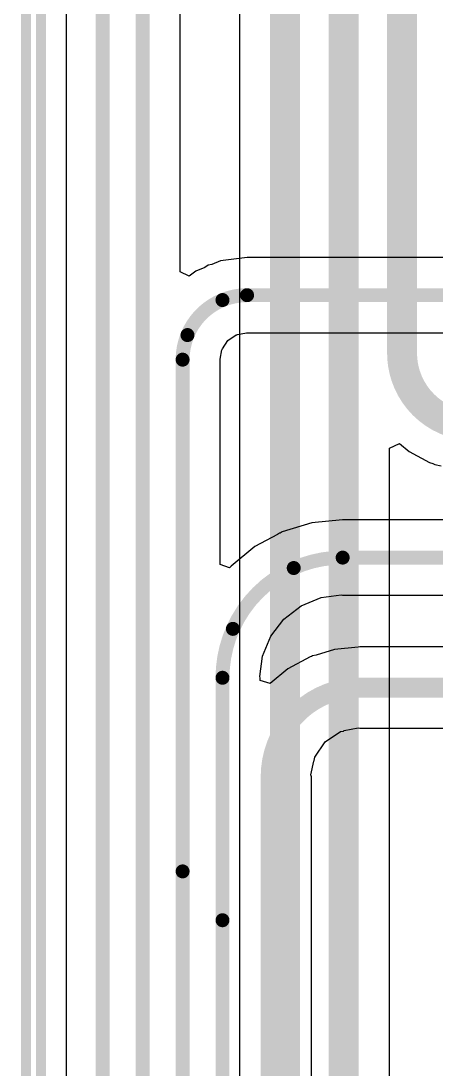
# Model space of a CAD drawing. Header units: inches. Extents: x -17.5 to 14.7, y -6.2 to 5.9.
# Drawn here: x -0.961 to -0.753, y 1.525 to 2.05 of the extents above; entities that cross this region are included whole.
import ezdxf

# ---------------------------------------------------------------- set-up
doc = ezdxf.new("R2010")
doc.units = ezdxf.units.IN
doc.header["$MEASUREMENT"] = 0
for name, color, linetype in [('Board Outline', 216, 'Continuous'), ('Bottom Layer', 5, 'Continuous'), ('Ground Layer', 76, 'Continuous'), ('Power Layer', 16, 'Continuous'), ('Top Layer', 1, 'Continuous'), ('Top Overlay', 2, 'Continuous')]:
    doc.layers.add(name, color=color, linetype=linetype)

# ---------------------------------------------------------------- blocks, each defined once
blk = doc.blocks.new('DJ7391_1_5_2_8_10_144')
at = {"layer": 'Top Overlay'}
blk.add_lwpolyline([(1.3130001, -0.474, 0.005, 0.005, 0), (-1.298, -0.474, 0.005, 0.005, 0)], format="xyseb", dxfattribs=at)

msp = doc.modelspace()

# ---------------------------------------------------------------- linework, layer by layer
at = {"layer": 'Board Outline'}
msp.add_lwpolyline([(-0.9585106, -0.1809515, 0.005, 0.005, 0), (-0.9585106, 3.5985761, 0.005, 0.005, 0)], format="xyseb", dxfattribs=at)
at = {"layer": 'Bottom Layer'}
for p, q in [((-0.8811378, 1.9241497), (-0.8811378, 2.1299022)), ((-0.8654119, 1.9277735), (-0.8672337, 1.9274112)), ((-0.8609543, 1.92962), (-0.8654119, 1.9277735)), ((-0.8476903, 1.9313662), (-0.8609543, 1.92962)), ((-0.8476903, 1.9312902), (-0.8476903, 1.9313662)), ((-0.7013953, 1.9312902), (-0.8476903, 1.9312902)), ((-0.8766534, 1.9219382), (-0.8811378, 1.9241497)), ((-0.8733144, 1.9245003), (-0.8766534, 1.9219382)), ((-0.8687782, 1.9263792), (-0.8733144, 1.9245003)), ((-0.8672337, 1.9274112), (-0.8687782, 1.9263792)), ((-0.8572861, 1.8897139), (-0.853128, 1.8924922)), ((-0.853128, 1.8924922), (-0.8527971, 1.892558)), ((-0.8527971, 1.892558), (-0.8525526, 1.8927214)), ((-0.8525526, 1.8927214), (-0.848, 1.893627)), ((-0.848, 1.893627), (-0.8476903, 1.8935654)), ((-0.8476903, 1.8935654), (-0.7014329, 1.8935654)), ((-0.8601302, 1.8852249), (-0.8600644, 1.8855558)), ((-0.8600644, 1.8855558), (-0.8572861, 1.8897139)), ((-0.8611992, 1.8804278), (-0.8602936, 1.8849804)), ((-0.8611376, 1.8801181), (-0.8611992, 1.8804278)), ((-0.8602936, 1.8849804), (-0.8601302, 1.8852249)), ((-0.8611376, 1.7774471), (-0.8611376, 1.8801181)), ((-0.8152157, 1.7982816), (-0.8300536, 1.7937806)), ((-0.7997848, 1.7998014), (-0.8152157, 1.7982816)), ((-0.7997848, 1.7997829), (-0.7997848, 1.7998014)), ((-0.7011248, 1.7997829), (-0.7997848, 1.7997829)), ((-0.8325016, 1.7924721), (-0.8437282, 1.7864713)), ((-0.8315108, 1.7931341), (-0.8325016, 1.7924721)), ((-0.8311163, 1.7932126), (-0.8315108, 1.7931341)), ((-0.8300536, 1.7937806), (-0.8311163, 1.7932126)), ((-0.8437282, 1.7864713), (-0.8557142, 1.7766347)), ((-0.8564298, 1.7757627), (-0.8611376, 1.7774471)), ((-0.8557142, 1.7766347), (-0.8564298, 1.7757627)), ((-0.8165653, 1.7583655), (-0.8105441, 1.7608596)), ((-0.8105441, 1.7608596), (-0.8004443, 1.7621893)), ((-0.8004443, 1.7621893), (-0.7997848, 1.7620581)), ((-0.7997848, 1.7620581), (-0.7017035, 1.7620581)), ((-0.8291798, 1.7501003), (-0.8205702, 1.7567067)), ((-0.8205702, 1.7567067), (-0.8165653, 1.7583655)), ((-0.8357862, 1.7414907), (-0.8291798, 1.7501003)), ((-0.837445, 1.7374858), (-0.8357862, 1.7414907)), ((-0.8399391, 1.7314646), (-0.837445, 1.7374858)), ((-0.8038432, 1.7348662), (-0.8131082, 1.7320558)), ((-0.7919449, 1.7360381), (-0.8038432, 1.7348662)), ((-0.7911602, 1.7361942), (-0.7919449, 1.7360381)), ((-0.7097023, 1.7361942), (-0.7911602, 1.7361942)), ((-0.8412688, 1.7213648), (-0.8399391, 1.7314646)), ((-0.8160387, 1.7311668), (-0.8272782, 1.7251591)), ((-0.8154496, 1.7313455), (-0.8160387, 1.7311668)), ((-0.8149285, 1.7316937), (-0.8154496, 1.7313455)), ((-0.8131082, 1.7320558), (-0.8149285, 1.7316937)), ((-0.8272782, 1.7251591), (-0.8361376, 1.7178884)), ((-0.8411376, 1.7207053), (-0.8412688, 1.7213648)), ((-0.8411376, 1.7193754), (-0.8411376, 1.7207053)), ((-0.8361376, 1.7178884), (-0.8411376, 1.7193754)), ((-0.8086058, 1.6885503), (-0.8008972, 1.6937011)), ((-0.8008972, 1.6937011), (-0.7993213, 1.6940145)), ((-0.7993213, 1.6940145), (-0.7990259, 1.6942119)), ((-0.7990259, 1.6942119), (-0.7920799, 1.6955935)), ((-0.7920799, 1.6955935), (-0.7911602, 1.6954106)), ((-0.7911602, 1.6954106), (-0.7097023, 1.6954106)), ((-0.8137566, 1.6808417), (-0.8086058, 1.6885503)), ((-0.81407, 1.6792658), (-0.8137566, 1.6808417)), ((-0.815649, 1.6720244), (-0.8142674, 1.6789704)), ((-0.8142674, 1.6789704), (-0.81407, 1.6792658)), ((-0.8154661, 1.6711047), (-0.815649, 1.6720244)), ((-0.8154661, 0.9780797), (-0.8154661, 1.6711047))]:
    msp.add_line(p, q, dxfattribs=at)
for points in [[(-0.9200002, 0.4249587, 0.007, 0.007, 0), (-0.92, 2.485287, 0.007, 0.007, 0)], [(-0.9000002, 0.4332429, 0.007, 0.007, 0), (-0.9000002, 2.1299022, 0.007, 0.007, 0)], [(-0.8775568, 1.8924432, 0.007, 0.007, -0.1995967717802448), (-0.8600154, 1.9099846, 0.007, 0.007, 0)], [(-0.8600154, 1.9099846, 0.007, 0.007, -0.09815908657242178), (-0.8476903, 1.9124278, 0.007, 0.007, 0)], [(-0.8476903, 1.9124278, 0.007, 0.007, 0), (-0.5572861, 1.9124278, 0.007, 0.007, 0)], [(-0.88, 1.8801181, 0.007, 0.007, -0.09815908657242178), (-0.8775568, 1.8924432, 0.007, 0.007, 0)], [(-0.88, 1.6236744, 0.007, 0.007, 0), (-0.88, 1.8801181, 0.007, 0.007, 0)], [(-0.8242925, 1.7757075, 0.007, 0.007, -0.1051775573611832), (-0.7997848, 1.7809205, 0.007, 0.007, 0)], [(-0.7997848, 1.7809205, 0.007, 0.007, 0), (-0.554859, 1.7809205, 0.007, 0.007, 0)], [(-0.854787, 1.745213, 0.007, 0.007, -0.1851890259080682), (-0.8242925, 1.7757075, 0.007, 0.007, 0)], [(-0.86, 1.7207053, 0.007, 0.007, -0.1051775573611832), (-0.854787, 1.745213, 0.007, 0.007, 0)], [(-0.86, 1.5992055, 0.007, 0.007, 0), (-0.86, 1.7207053, 0.007, 0.007, 0)], [(-0.8329096, 1.6870694, 0.01, 0.01, -0.2132268649564908), (-0.8071249, 1.7128541, 0.01, 0.01, 0)], [(-0.8071249, 1.7128541, 0.01, 0.01, -0.09156377390762709), (-0.7911602, 1.7158024, 0.01, 0.01, 0)], [(-0.7911602, 1.7158024, 0.01, 0.01, 0), (-0.6422667, 1.7158024, 0.01, 0.01, 0)], [(-0.8358579, 1.6711047, 0.01, 0.01, -0.0915637739076319), (-0.8329096, 1.6870694, 0.01, 0.01, 0)], [(-0.8358579, 0.9696331, 0.01, 0.01, 0), (-0.8358579, 1.6711047, 0.01, 0.01, 0)], [(-0.8800001, 1.6236743, 0.007, 0.007, 0), (-0.88, 1.6236744, 0.007, 0.007, 0)], [(-0.8800001, 0.4415272, 0.007, 0.007, 0), (-0.8800001, 1.6236743, 0.007, 0.007, 0)], [(-0.8600001, 1.5992054, 0.007, 0.007, 0), (-0.86, 1.5992055, 0.007, 0.007, 0)], [(-0.8600001, 0.4498114, 0.007, 0.007, 0), (-0.8600001, 1.5992054, 0.007, 0.007, 0)]]:
    msp.add_lwpolyline(points, format="xyseb", dxfattribs=at)
for points in [[(-0.8617654, 1.9099846, 0.0035, 0.0035, 1), (-0.8582654, 1.9099846, 0.0035, 0.0035, 1)], [(-0.8617654, 1.9099846, 0.0035, 0.0035, 1), (-0.8582654, 1.9099846, 0.0035, 0.0035, 1)], [(-0.8494403, 1.9124278, 0.0035, 0.0035, 1), (-0.8459403, 1.9124278, 0.0035, 0.0035, 1)], [(-0.8494403, 1.9124278, 0.0035, 0.0035, 1), (-0.8459403, 1.9124278, 0.0035, 0.0035, 1)], [(-0.8793068, 1.8924432, 0.0035, 0.0035, 1), (-0.8758068, 1.8924432, 0.0035, 0.0035, 1)], [(-0.8793068, 1.8924432, 0.0035, 0.0035, 1), (-0.8758068, 1.8924432, 0.0035, 0.0035, 1)], [(-0.88175, 1.8801181, 0.0035, 0.0035, 1), (-0.87825, 1.8801181, 0.0035, 0.0035, 1)], [(-0.88175, 1.8801181, 0.0035, 0.0035, 1), (-0.87825, 1.8801181, 0.0035, 0.0035, 1)], [(-0.8015348, 1.7809205, 0.0035, 0.0035, 1), (-0.7980348, 1.7809205, 0.0035, 0.0035, 1)], [(-0.8015348, 1.7809205, 0.0035, 0.0035, 1), (-0.7980348, 1.7809205, 0.0035, 0.0035, 1)], [(-0.8260425, 1.7757075, 0.0035, 0.0035, 1), (-0.8225425, 1.7757075, 0.0035, 0.0035, 1)], [(-0.8260425, 1.7757075, 0.0035, 0.0035, 1), (-0.8225425, 1.7757075, 0.0035, 0.0035, 1)], [(-0.856537, 1.745213, 0.0035, 0.0035, 1), (-0.853037, 1.745213, 0.0035, 0.0035, 1)], [(-0.856537, 1.745213, 0.0035, 0.0035, 1), (-0.853037, 1.745213, 0.0035, 0.0035, 1)], [(-0.86175, 1.7207053, 0.0035, 0.0035, 1), (-0.85825, 1.7207053, 0.0035, 0.0035, 1)], [(-0.86175, 1.7207053, 0.0035, 0.0035, 1), (-0.85825, 1.7207053, 0.0035, 0.0035, 1)], [(-0.8096249, 1.7128541, 0.005, 0.005, 1), (-0.8046249, 1.7128541, 0.005, 0.005, 1)], [(-0.8096249, 1.7128541, 0.005, 0.005, 1), (-0.8046249, 1.7128541, 0.005, 0.005, 1)], [(-0.7936602, 1.7158024, 0.005, 0.005, 1), (-0.7886602, 1.7158024, 0.005, 0.005, 1)], [(-0.7936602, 1.7158024, 0.005, 0.005, 1), (-0.7886602, 1.7158024, 0.005, 0.005, 1)], [(-0.8354096, 1.6870694, 0.005, 0.005, 1), (-0.8304096, 1.6870694, 0.005, 0.005, 1)], [(-0.8354096, 1.6870694, 0.005, 0.005, 1), (-0.8304096, 1.6870694, 0.005, 0.005, 1)], [(-0.8383579, 1.6711047, 0.005, 0.005, 1), (-0.8333579, 1.6711047, 0.005, 0.005, 1)], [(-0.8383579, 1.6711047, 0.005, 0.005, 1), (-0.8333579, 1.6711047, 0.005, 0.005, 1)], [(-0.8817501, 1.6236743, 0.0035, 0.0035, 1), (-0.8782501, 1.6236743, 0.0035, 0.0035, 1)], [(-0.8817501, 1.6236743, 0.0035, 0.0035, 1), (-0.8782501, 1.6236743, 0.0035, 0.0035, 1)], [(-0.88175, 1.6236744, 0.0035, 0.0035, 1), (-0.87825, 1.6236744, 0.0035, 0.0035, 1)], [(-0.88175, 1.6236744, 0.0035, 0.0035, 1), (-0.87825, 1.6236744, 0.0035, 0.0035, 1)], [(-0.8617501, 1.5992054, 0.0035, 0.0035, 1), (-0.8582501, 1.5992054, 0.0035, 0.0035, 1)], [(-0.8617501, 1.5992054, 0.0035, 0.0035, 1), (-0.8582501, 1.5992054, 0.0035, 0.0035, 1)], [(-0.86175, 1.5992055, 0.0035, 0.0035, 1), (-0.85825, 1.5992055, 0.0035, 0.0035, 1)], [(-0.86175, 1.5992055, 0.0035, 0.0035, 1), (-0.85825, 1.5992055, 0.0035, 0.0035, 1)]]:
    msp.add_lwpolyline(points, format="xyseb", close=True, dxfattribs=at)
at = {"layer": 'Ground Layer'}
msp.add_line((-0.9381193, -0.1605602), (-0.9381193, 3.5781848), dxfattribs=at)
at = {"layer": 'Power Layer'}
msp.add_line((-0.9381193, -0.1605602), (-0.9381193, 3.5781848), dxfattribs=at)
at = {"layer": 'Top Layer'}
for p, q in [((-0.9381193, -0.1605602), (-0.9381193, 3.5781848)), ((-0.8515628, 2.7091028), (-0.8515628, 1.1642633)), ((-0.7763702, 1.8357731), (-0.7713702, 1.838138)), ((-0.7763702, 1.2360906), (-0.7763702, 1.8357731)), ((-0.7713702, 1.838138), (-0.7664549, 1.8341041)), ((-0.7664549, 1.8341041), (-0.7562121, 1.8286292)), ((-0.7562121, 1.8286292), (-0.7545397, 1.8281219)), ((-0.7545397, 1.8281219), (-0.7536156, 1.8275044)), ((-0.7536156, 1.8275044), (-0.750387, 1.8268622))]:
    msp.add_line(p, q, dxfattribs=at)
for points in [[(-0.828622, 1.1642633, 0.015, 0.015, 0), (-0.828622, 2.7226696, 0.015, 0.015, 0)], [(-0.77, 1.8833648, 0.015, 0.015, 0), (-0.77, 2.6946836, 0.015, 0.015, 0)], [(-0.799311, 1.2360906, 0.015, 0.015, 0), (-0.799311, 2.668, 0.015, 0.015, 0)], [(-0.7682058, 1.8720682, 0.015, 0.015, -0.0789178182463289), (-0.77, 1.8833648, 0.015, 0.015, 0)], [(-0.7448365, 1.8486989, 0.015, 0.015, -0.2396244924106519), (-0.7682058, 1.8720682, 0.015, 0.015, 0)]]:
    msp.add_lwpolyline(points, format="xyseb", dxfattribs=at)
for points in [[(-0.77375, 1.8833648, 0.0075, 0.0075, 1), (-0.76625, 1.8833648, 0.0075, 0.0075, 1)], [(-0.77375, 1.8833648, 0.0075, 0.0075, 1), (-0.76625, 1.8833648, 0.0075, 0.0075, 1)], [(-0.7719558, 1.8720682, 0.0075, 0.0075, 1), (-0.7644558, 1.8720682, 0.0075, 0.0075, 1)], [(-0.7719558, 1.8720682, 0.0075, 0.0075, 1), (-0.7644558, 1.8720682, 0.0075, 0.0075, 1)]]:
    msp.add_lwpolyline(points, format="xyseb", close=True, dxfattribs=at)

# ---------------------------------------------------------------- block references
at = {"rotation": 270}
msp.add_blockref('DJ7391_1_5_2_8_10_144', (-0.4769124, 1.7173024), dxfattribs=at)

doc.saveas('drawing.dxf')
